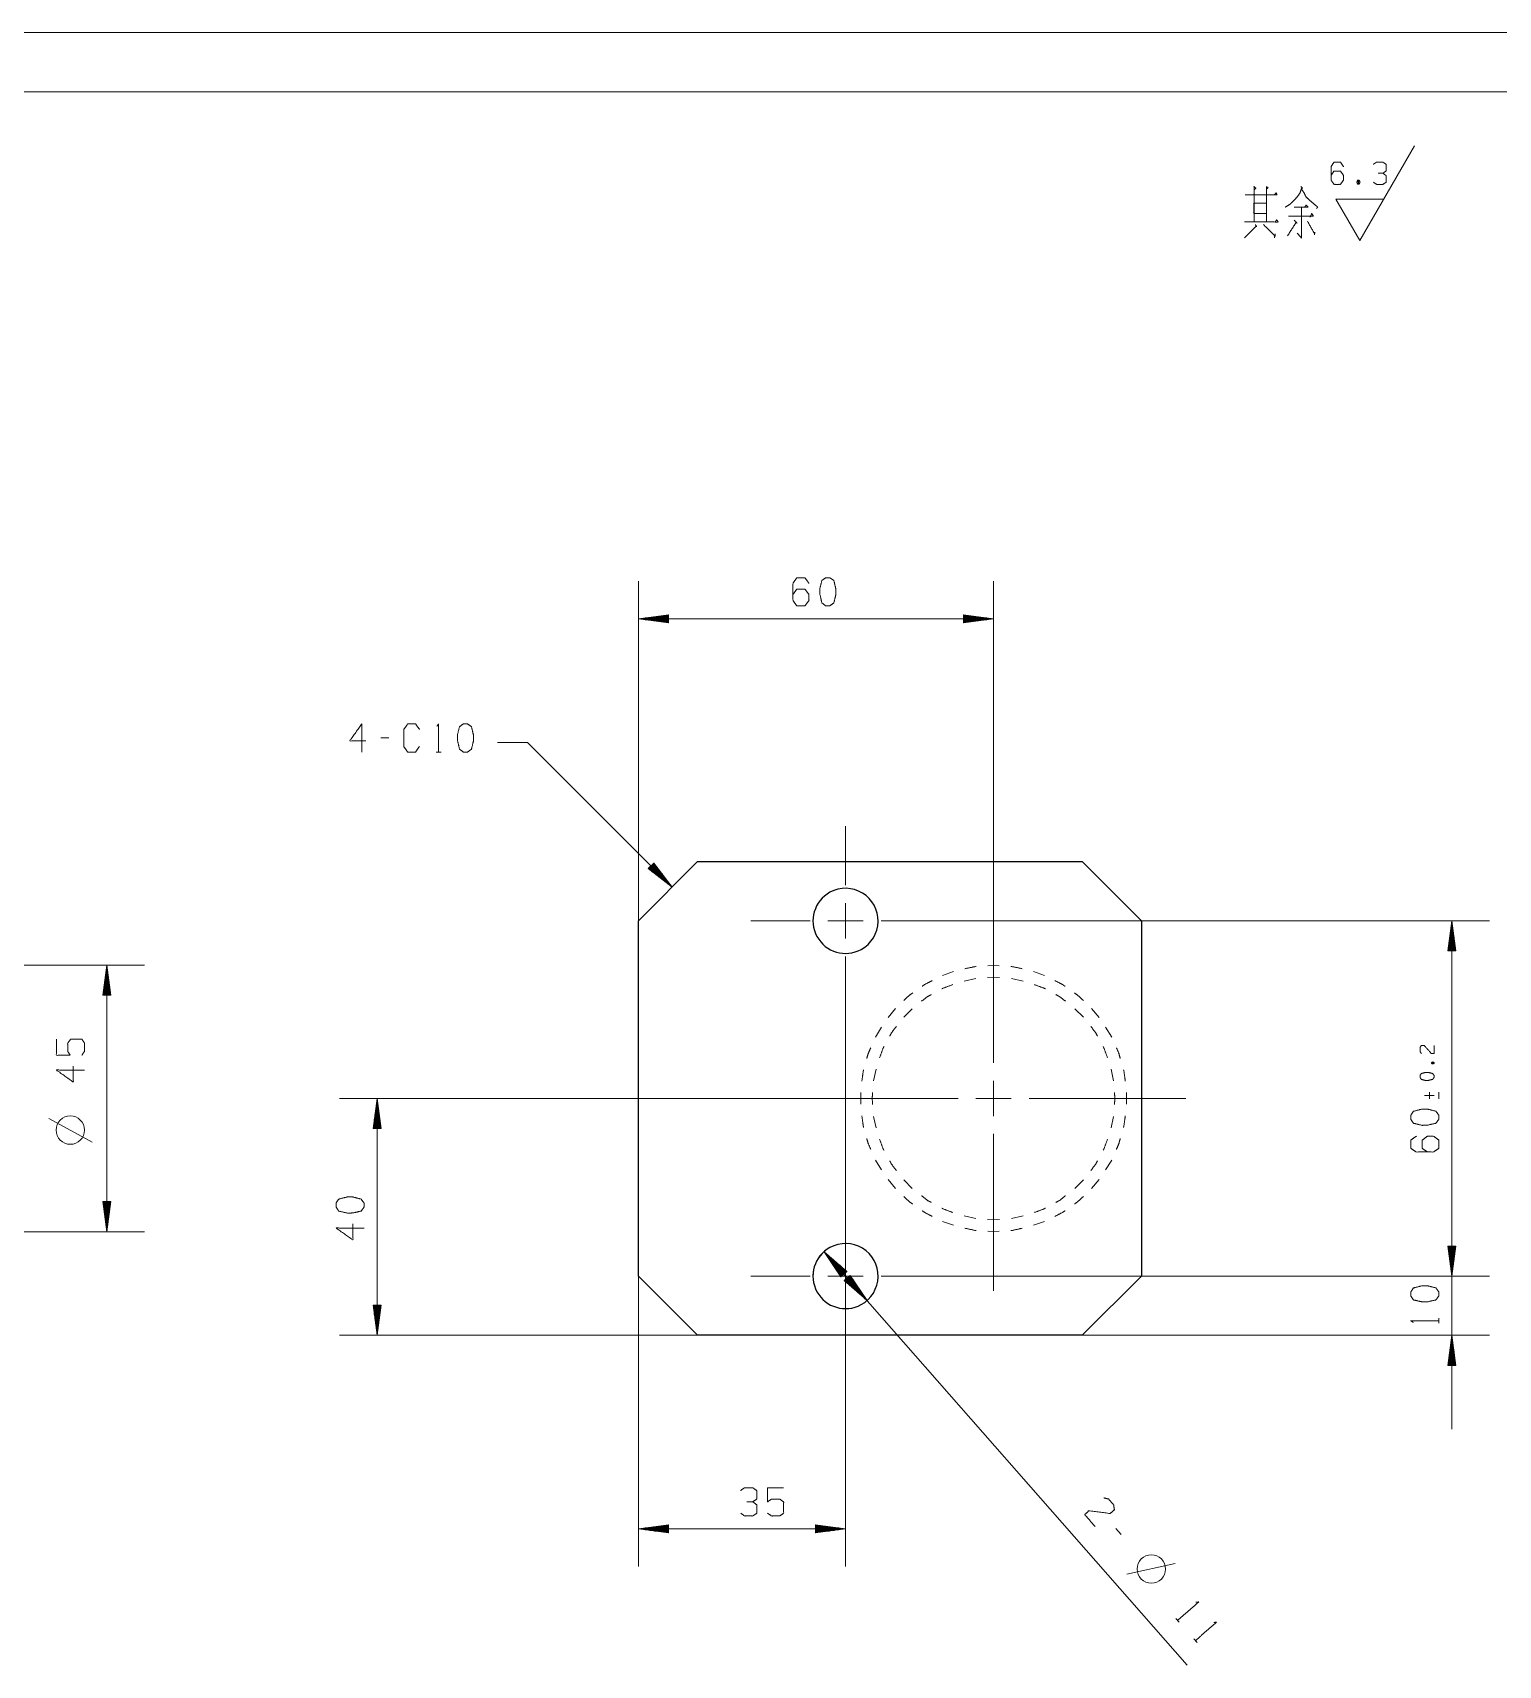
# Model space of a CAD drawing. Header units: millimetres. Extents: x 0 to 420, y 0 to 297.
# Drawn here: x 233.2 to 357, y 159.1 to 297 of the extents above; entities that cross this region are included whole.
import ezdxf

# ---------------------------------------------------------------- set-up
doc = ezdxf.new("R2010")
doc.units = ezdxf.units.MM
doc.layers.add('101', color=7, linetype='Continuous', true_color=0xffffff)

msp = doc.modelspace()

# ---------------------------------------------------------------- linework, layer by layer
at = {"layer": '101', "color": 133, "linetype": 'Continuous', "lineweight": 18}
for p, q in [((420, 297), (0, 297)), ((415, 292), (25, 292))]:
    msp.add_line(p, q, dxfattribs=at)
at = {"layer": '101', "color": 43, "linetype": 'Continuous', "lineweight": 18}
for p, q in [((345.26, 279.45), (349.88, 287.45)), ((345.08, 284.54), (345.21, 284.21)), ((345.26, 279.45), (343.25, 282.95)), ((343.25, 282.95), (347.28, 282.95))]:
    msp.add_line(p, q, dxfattribs=at)
at = {"layer": '101', "color": 22, "linetype": 'Continuous', "lineweight": 18}
for p, q in [((284.32, 221.99), (284.32, 250.67)), ((314.32, 223.24), (314.32, 250.67)), ((286.86, 247.83), (284.32, 247.5)), ((284.32, 247.5), (286.86, 247.16)), ((314.32, 247.5), (284.32, 247.5)), ((286.86, 247.52), (284.52, 247.52)), ((286.86, 247.47), (284.52, 247.47)), ((286.86, 247.57), (284.9, 247.57)), ((286.86, 247.42), (284.9, 247.42)), ((286.86, 247.62), (285.29, 247.62)), ((286.86, 247.37), (285.29, 247.37)), ((286.86, 247.67), (285.68, 247.67)), ((286.86, 247.32), (285.68, 247.32)), ((286.86, 247.73), (286.06, 247.73)), ((286.86, 247.27), (286.06, 247.27)), ((286.86, 247.78), (286.45, 247.78)), ((286.86, 247.22), (286.45, 247.22)), ((286.86, 247.83), (286.83, 247.83)), ((286.86, 247.83), (286.83, 247.83)), ((286.86, 247.17), (286.83, 247.17)), ((286.86, 247.17), (286.83, 247.17)), ((286.86, 247.16), (286.86, 247.83)), ((311.78, 247.83), (311.82, 247.83)), ((311.78, 247.83), (311.82, 247.83)), ((311.78, 247.83), (311.78, 247.16)), ((314.32, 247.5), (311.78, 247.83)), ((311.78, 247.78), (312.2, 247.78)), ((311.78, 247.73), (312.59, 247.73)), ((311.78, 247.67), (312.97, 247.67)), ((311.78, 247.62), (313.36, 247.62)), ((311.78, 247.57), (313.75, 247.57)), ((311.78, 247.52), (314.13, 247.52)), ((311.78, 247.16), (314.32, 247.5)), ((311.78, 247.47), (314.13, 247.47)), ((311.78, 247.42), (313.75, 247.42)), ((311.78, 247.37), (313.36, 247.37)), ((311.78, 247.32), (312.97, 247.32)), ((311.78, 247.27), (312.59, 247.27)), ((311.78, 247.22), (312.2, 247.22)), ((311.78, 247.17), (311.82, 247.17)), ((311.78, 247.17), (311.82, 247.17)), ((274.96, 237.06), (272.42, 237.06)), ((274.96, 237.06), (287.18, 224.84)), ((285.62, 226.87), (285.14, 226.4)), ((285.14, 226.4), (287.18, 224.84)), ((285.15, 226.4), (285.17, 226.38)), ((285.15, 226.4), (285.17, 226.38)), ((285.18, 226.44), (285.48, 226.14)), ((285.22, 226.47), (285.79, 225.9)), ((285.25, 226.51), (286.1, 225.67)), ((285.29, 226.54), (286.4, 225.43)), ((285.33, 226.58), (286.71, 225.19)), ((285.36, 226.62), (287.02, 224.96)), ((285.4, 226.65), (287.06, 224.99)), ((285.43, 226.69), (286.82, 225.3)), ((285.47, 226.72), (286.58, 225.61)), ((285.51, 226.76), (286.35, 225.92)), ((285.54, 226.8), (286.11, 226.23)), ((285.58, 226.83), (285.87, 226.54)), ((285.61, 226.87), (285.64, 226.85)), ((285.61, 226.87), (285.64, 226.85)), ((287.18, 224.84), (285.62, 226.87)), ((309.82, 221.99), (356.21, 221.99)), ((353.04, 221.99), (352.7, 219.45)), ((352.86, 219.45), (352.86, 220.64)), ((352.91, 219.45), (352.91, 221.02)), ((352.96, 219.45), (352.96, 221.41)), ((353.01, 219.45), (353.01, 221.79)), ((353.37, 219.45), (353.04, 221.99)), ((353.04, 191.99), (353.04, 221.99)), ((353.06, 219.45), (353.06, 221.79)), ((353.11, 219.45), (353.11, 221.41)), ((353.16, 219.45), (353.16, 221.02)), ((353.22, 219.45), (353.22, 220.64)), ((352.7, 219.45), (353.37, 219.45)), ((352.71, 219.45), (352.71, 219.48)), ((352.71, 219.45), (352.71, 219.48)), ((352.76, 219.45), (352.76, 219.87)), ((352.81, 219.45), (352.81, 220.25)), ((353.27, 219.45), (353.27, 220.25)), ((353.32, 219.45), (353.32, 219.87)), ((353.37, 219.45), (353.37, 219.48)), ((353.37, 219.45), (353.37, 219.48)), ((216.49, 218.24), (242.59, 218.24)), ((239.42, 218.24), (239.08, 215.7)), ((239.39, 215.7), (239.39, 218.04)), ((239.75, 215.7), (239.42, 218.24)), ((239.42, 218.24), (239.42, 195.74)), ((239.44, 215.7), (239.44, 218.04)), ((239.19, 215.7), (239.19, 216.5)), ((239.24, 215.7), (239.24, 216.89)), ((239.29, 215.7), (239.29, 217.27)), ((239.34, 215.7), (239.34, 217.66)), ((239.5, 215.7), (239.5, 217.66)), ((239.55, 215.7), (239.55, 217.27)), ((239.6, 215.7), (239.6, 216.89)), ((239.65, 215.7), (239.65, 216.5)), ((239.08, 215.7), (239.75, 215.7)), ((239.09, 215.7), (239.09, 215.73)), ((239.09, 215.7), (239.09, 215.73)), ((239.14, 215.7), (239.14, 216.12)), ((239.7, 215.7), (239.7, 216.12)), ((239.75, 215.7), (239.75, 215.73)), ((239.75, 215.7), (239.75, 215.73)), ((301.82, 213.99), (301.82, 167.46)), ((298.07, 206.99), (259.07, 206.99)), ((262.24, 206.99), (261.91, 204.45)), ((262.58, 204.45), (262.24, 206.99)), ((262.24, 206.99), (262.24, 186.99)), ((262.07, 204.45), (262.07, 205.64)), ((262.12, 204.45), (262.12, 206.02)), ((262.17, 204.45), (262.17, 206.41)), ((262.22, 204.45), (262.22, 206.79)), ((262.27, 204.45), (262.27, 206.79)), ((262.32, 204.45), (262.32, 206.41)), ((262.37, 204.45), (262.37, 206.02)), ((262.42, 204.45), (262.42, 205.64)), ((261.91, 204.45), (261.91, 204.48)), ((261.91, 204.45), (261.91, 204.48)), ((261.91, 204.45), (262.58, 204.45)), ((261.96, 204.45), (261.96, 204.87)), ((262.01, 204.45), (262.01, 205.25)), ((262.47, 204.45), (262.47, 205.25)), ((262.52, 204.45), (262.52, 204.87)), ((262.57, 204.45), (262.57, 204.48)), ((262.57, 204.45), (262.57, 204.48)), ((353.04, 179.05), (353.04, 199.92)), ((239.08, 198.28), (239.42, 195.74)), ((239.75, 198.28), (239.08, 198.28)), ((239.09, 198.28), (239.09, 198.25)), ((239.09, 198.28), (239.09, 198.25)), ((239.14, 198.28), (239.14, 197.86)), ((239.19, 198.28), (239.19, 197.47)), ((239.24, 198.28), (239.24, 197.09)), ((239.29, 198.28), (239.29, 196.7)), ((239.34, 198.28), (239.34, 196.32)), ((239.39, 198.28), (239.39, 195.93)), ((239.42, 195.74), (239.75, 198.28)), ((239.44, 198.28), (239.44, 195.93)), ((239.5, 198.28), (239.5, 196.32)), ((239.55, 198.28), (239.55, 196.7)), ((239.6, 198.28), (239.6, 197.09)), ((239.65, 198.28), (239.65, 197.47)), ((239.7, 198.28), (239.7, 197.86)), ((239.75, 198.28), (239.75, 198.25)), ((239.75, 198.28), (239.75, 198.25)), ((216.49, 195.74), (242.59, 195.74)), ((352.7, 194.53), (353.04, 191.99)), ((353.37, 194.53), (352.7, 194.53)), ((352.7, 194.53), (353.04, 191.99)), ((353.37, 194.53), (352.7, 194.53)), ((352.71, 194.53), (352.71, 194.5)), ((352.71, 194.53), (352.71, 194.5)), ((352.71, 194.53), (352.71, 194.5)), ((352.71, 194.53), (352.71, 194.5)), ((352.76, 194.53), (352.76, 194.11)), ((352.76, 194.53), (352.76, 194.11)), ((352.81, 194.53), (352.81, 193.72)), ((352.81, 194.53), (352.81, 193.72)), ((352.86, 194.53), (352.86, 193.34)), ((352.86, 194.53), (352.86, 193.34)), ((352.91, 194.53), (352.91, 192.95)), ((352.91, 194.53), (352.91, 192.95)), ((352.96, 194.53), (352.96, 192.57)), ((352.96, 194.53), (352.96, 192.57)), ((353.01, 194.53), (353.01, 192.18)), ((353.01, 194.53), (353.01, 192.18)), ((353.04, 191.99), (353.37, 194.53)), ((353.04, 191.99), (353.37, 194.53)), ((353.06, 194.53), (353.06, 192.18)), ((353.06, 194.53), (353.06, 192.18)), ((353.11, 194.53), (353.11, 192.57)), ((353.11, 194.53), (353.11, 192.57)), ((353.16, 194.53), (353.16, 192.95)), ((353.16, 194.53), (353.16, 192.95)), ((353.22, 194.53), (353.22, 193.34)), ((353.22, 194.53), (353.22, 193.34)), ((353.27, 194.53), (353.27, 193.72)), ((353.27, 194.53), (353.27, 193.72)), ((353.32, 194.53), (353.32, 194.11)), ((353.32, 194.53), (353.32, 194.11)), ((353.37, 194.53), (353.37, 194.5)), ((353.37, 194.53), (353.37, 194.5)), ((353.37, 194.53), (353.37, 194.5)), ((353.37, 194.53), (353.37, 194.5)), ((301.94, 192.37), (300.01, 194.05)), ((300.01, 194.05), (301.43, 191.92)), ((300.01, 194.05), (330.69, 159.12)), ((301.67, 192.13), (300.12, 193.89)), ((301.71, 192.16), (300.16, 193.93)), ((301.63, 192.09), (300.33, 193.57)), ((301.74, 192.2), (300.45, 193.67)), ((301.59, 192.06), (300.55, 193.25)), ((301.78, 192.23), (300.74, 193.41)), ((301.82, 192.26), (301.03, 193.16)), ((284.32, 191.99), (284.32, 167.46)), ((301.55, 192.03), (300.77, 192.92)), ((301.51, 191.99), (300.98, 192.6)), ((301.48, 191.96), (301.2, 192.27)), ((301.86, 192.3), (301.33, 192.9)), ((301.44, 191.93), (301.42, 191.95)), ((301.44, 191.93), (301.42, 191.95)), ((301.43, 191.92), (301.94, 192.37)), ((301.9, 192.33), (301.62, 192.64)), ((302.21, 192.05), (301.71, 191.61)), ((301.79, 191.68), (302.32, 191.07)), ((301.83, 191.71), (302.61, 190.82)), ((301.87, 191.75), (302.91, 190.56)), ((301.93, 192.36), (301.91, 192.39)), ((301.93, 192.36), (301.91, 192.39)), ((301.91, 191.78), (303.2, 190.31)), ((301.94, 191.81), (303.49, 190.05)), ((301.98, 191.85), (303.53, 190.08)), ((302.02, 191.88), (303.31, 190.41)), ((302.06, 191.91), (303.1, 190.73)), ((302.1, 191.95), (302.88, 191.05)), ((302.13, 191.98), (302.67, 191.38)), ((302.17, 192.01), (302.45, 191.7)), ((302.21, 192.05), (302.23, 192.02)), ((302.21, 192.05), (302.23, 192.02)), ((303.64, 189.92), (302.21, 192.05)), ((309.82, 191.99), (356.21, 191.99)), ((309.82, 191.99), (356.21, 191.99)), ((301.71, 191.61), (301.74, 191.59)), ((301.71, 191.61), (301.74, 191.59)), ((301.71, 191.61), (303.64, 189.92)), ((301.75, 191.65), (302.03, 191.33)), ((261.91, 189.53), (261.91, 189.5)), ((261.91, 189.53), (261.91, 189.5)), ((261.91, 189.53), (262.24, 186.99)), ((262.58, 189.53), (261.91, 189.53)), ((261.96, 189.53), (261.96, 189.11)), ((262.01, 189.53), (262.01, 188.72)), ((262.07, 189.53), (262.07, 188.34)), ((262.12, 189.53), (262.12, 187.95)), ((262.17, 189.53), (262.17, 187.57)), ((262.22, 189.53), (262.22, 187.18)), ((262.24, 186.99), (262.58, 189.53)), ((262.27, 189.53), (262.27, 187.18)), ((262.32, 189.53), (262.32, 187.57)), ((262.37, 189.53), (262.37, 187.95)), ((262.42, 189.53), (262.42, 188.34)), ((262.47, 189.53), (262.47, 188.72)), ((262.52, 189.53), (262.52, 189.11)), ((262.57, 189.53), (262.57, 189.5)), ((262.57, 189.53), (262.57, 189.5)), ((289.32, 186.99), (259.07, 186.99)), ((321.82, 186.99), (356.21, 186.99)), ((353.04, 186.99), (352.7, 184.45)), ((352.96, 184.45), (352.96, 186.41)), ((353.01, 184.45), (353.01, 186.79)), ((353.37, 184.45), (353.04, 186.99)), ((353.06, 184.45), (353.06, 186.79)), ((353.11, 184.45), (353.11, 186.41)), ((352.76, 184.45), (352.76, 184.87)), ((352.81, 184.45), (352.81, 185.25)), ((352.86, 184.45), (352.86, 185.64)), ((352.91, 184.45), (352.91, 186.02)), ((353.16, 184.45), (353.16, 186.02)), ((353.22, 184.45), (353.22, 185.64)), ((353.27, 184.45), (353.27, 185.25)), ((353.32, 184.45), (353.32, 184.87)), ((352.7, 184.45), (353.37, 184.45)), ((352.71, 184.45), (352.71, 184.48)), ((352.71, 184.45), (352.71, 184.48)), ((353.37, 184.45), (353.37, 184.48)), ((353.37, 184.45), (353.37, 184.48)), ((286.86, 170.97), (284.32, 170.64)), ((284.32, 170.64), (286.86, 170.3)), ((301.82, 170.64), (284.32, 170.64)), ((286.86, 170.66), (284.52, 170.66)), ((286.86, 170.61), (284.52, 170.61)), ((286.86, 170.72), (284.9, 170.72)), ((286.86, 170.56), (284.9, 170.56)), ((286.86, 170.77), (285.29, 170.77)), ((286.86, 170.51), (285.29, 170.51)), ((286.86, 170.82), (285.68, 170.82)), ((286.86, 170.46), (285.68, 170.46)), ((286.86, 170.87), (286.06, 170.87)), ((286.86, 170.41), (286.06, 170.41)), ((286.86, 170.92), (286.45, 170.92)), ((286.86, 170.36), (286.45, 170.36)), ((286.86, 170.97), (286.83, 170.97)), ((286.86, 170.97), (286.83, 170.97)), ((286.86, 170.31), (286.83, 170.31)), ((286.86, 170.31), (286.83, 170.31)), ((286.86, 170.3), (286.86, 170.97)), ((299.28, 170.97), (299.32, 170.97)), ((299.28, 170.97), (299.32, 170.97)), ((299.28, 170.97), (299.28, 170.3)), ((301.82, 170.64), (299.28, 170.97)), ((299.28, 170.92), (299.7, 170.92)), ((299.28, 170.87), (300.09, 170.87)), ((299.28, 170.82), (300.47, 170.82)), ((299.28, 170.77), (300.86, 170.77)), ((299.28, 170.72), (301.25, 170.72)), ((299.28, 170.66), (301.63, 170.66)), ((299.28, 170.3), (301.82, 170.64)), ((299.28, 170.61), (301.63, 170.61)), ((299.28, 170.56), (301.25, 170.56)), ((299.28, 170.51), (300.86, 170.51)), ((299.28, 170.46), (300.47, 170.46)), ((299.28, 170.41), (300.09, 170.41)), ((299.28, 170.36), (299.7, 170.36)), ((299.28, 170.31), (299.32, 170.31)), ((299.28, 170.31), (299.32, 170.31))]:
    msp.add_line(p, q, dxfattribs=at)
at = {"layer": '101', "color": 72, "linetype": 'Continuous', "lineweight": 18}
for p, q in [((263.23, 237.44), (262.55, 237.44)), ((267.23, 236.24), (267.66, 236.24)), ((351.31, 209.95), (351.53, 210.03)), ((350.74, 207.24), (351.54, 207.24)), ((351.14, 207.52), (351.14, 206.96)), ((351.93, 206.96), (351.93, 207.52)), ((238.17, 203.29), (234.52, 205.29)), ((351.94, 188.01), (351.94, 188.43)), ((325.09, 170.17), (324.65, 170.67)), ((325.59, 166.82), (329.65, 167.72)), ((329.73, 163.07), (330.01, 162.75)), ((331.23, 161.35), (331.51, 161.04))]:
    msp.add_line(p, q, dxfattribs=at)
at = {"layer": '101', "color": 151, "linetype": 'Continuous', "lineweight": 18}
for p, q in [((301.82, 224.99), (301.82, 229.99)), ((301.82, 220.49), (301.82, 223.49)), ((314.32, 209.99), (314.32, 223.24)), ((298.82, 221.99), (293.82, 221.99)), ((300.32, 221.99), (303.32, 221.99)), ((304.82, 221.99), (309.82, 221.99)), ((301.82, 218.99), (301.82, 213.99)), ((314.32, 205.49), (314.32, 208.49)), ((311.32, 206.99), (298.07, 206.99)), ((312.82, 206.99), (315.82, 206.99)), ((317.32, 206.99), (330.57, 206.99)), ((314.32, 203.99), (314.32, 190.74)), ((301.82, 194.99), (301.82, 199.99)), ((301.82, 190.49), (301.82, 193.49)), ((298.82, 191.99), (293.82, 191.99)), ((300.32, 191.99), (303.32, 191.99)), ((304.82, 191.99), (309.82, 191.99)), ((301.82, 188.99), (301.82, 183.99))]:
    msp.add_line(p, q, dxfattribs=at)
at = {"layer": '101', "color": 92, "linetype": 'Continuous', "lineweight": 25}
for p, q in [((289.32, 226.99), (284.32, 221.99)), ((289.32, 226.99), (321.82, 226.99)), ((326.82, 221.99), (321.82, 226.99)), ((284.32, 191.99), (284.32, 221.99)), ((326.82, 221.99), (326.82, 191.99)), ((284.32, 191.99), (289.32, 186.99)), ((321.82, 186.99), (326.82, 191.99)), ((321.82, 186.99), (289.32, 186.99))]:
    msp.add_line(p, q, dxfattribs=at)
at = {"layer": '101', "color": 53, "linetype": 'Continuous', "lineweight": 18}
for p, q in [((313.84, 218.2), (314.32, 218.24)), ((314.32, 218.24), (314.81, 218.2)), ((310.02, 217.37), (310.95, 217.7)), ((311.84, 216.91), (312.82, 217.12)), ((313.82, 217.2), (314.32, 217.24)), ((314.32, 217.24), (314.83, 217.2)), ((315.83, 217.12), (316.81, 216.91)), ((317.7, 217.7), (318.63, 217.37)), ((305.42, 213.82), (306.04, 214.58)), ((306.74, 213.86), (307.45, 214.57)), ((321.2, 214.57), (321.91, 213.86)), ((322.61, 214.58), (323.23, 213.82)), ((304.35, 212.18), (304.86, 213.02)), ((323.79, 213.02), (324.3, 212.18)), ((304.19, 208.49), (304.4, 209.47)), ((324.25, 209.47), (324.46, 208.49)), ((303.1, 206.5), (303.1, 207.48)), ((325.55, 207.48), (325.55, 206.5)), ((304.4, 204.5), (304.19, 205.48)), ((324.46, 205.48), (324.25, 204.5)), ((304.86, 200.96), (304.35, 201.79)), ((324.3, 201.79), (323.79, 200.96)), ((306.04, 199.39), (305.42, 200.15)), ((307.45, 199.4), (306.74, 200.11)), ((321.91, 200.11), (321.2, 199.4)), ((323.23, 200.15), (322.61, 199.39)), ((310.95, 196.28), (310.02, 196.6)), ((312.82, 196.85), (311.84, 197.07)), ((314.32, 196.74), (313.82, 196.77)), ((314.83, 196.77), (314.32, 196.74)), ((316.81, 197.07), (315.83, 196.85)), ((318.63, 196.6), (317.7, 196.28)), ((314.32, 195.74), (313.84, 195.77)), ((314.81, 195.77), (314.32, 195.74))]:
    msp.add_line(p, q, dxfattribs=at)
at = {"layer": '101', "color": 72, "linetype": 'Continuous', "lineweight": 18}
for centre in [(236.33, 204.32), (327.65, 167.25)]:
    msp.add_circle(centre, 1.2, dxfattribs=at)
at = {"layer": '101', "color": 92, "linetype": 'Continuous', "lineweight": 25}
for centre, start, end in [((301.82, 221.99), 118.6479, 298.6479), ((301.82, 221.99), 298.6479, 118.6479), ((301.82, 191.99), 298.6479, 118.6479), ((301.82, 191.99), 118.6479, 298.6479)]:
    msp.add_arc(centre, 2.75, start, end, dxfattribs=at)
at = {"layer": '101', "color": 22, "linetype": 'Continuous', "lineweight": 18}
for start, end in [(118.6479, 180.3902), (262.1846, 298.6479)]:
    msp.add_arc((301.82, 191.99), 2.75, start, end, dxfattribs=at)
at = {"layer": '101', "color": 43, "linetype": 'Continuous', "lineweight": 18}
for points, knots in [([(342.83, 284.93), (343.08, 285.31), (343.63, 285.31), (343.89, 284.93), (343.89, 284.56), (343.63, 284.19), (343.08, 284.19), (342.83, 284.56), (342.83, 285.68), (343.08, 286.06), (343.63, 286.06), (343.89, 285.68)], [0, 0, 0.076963, 0.169763, 0.248074, 0.312018, 0.39033, 0.48313, 0.560092, 0.751926, 0.828889, 0.921689, 1, 1]), ([(347.21, 285.13), (347.48, 285.31), (347.48, 285.88), (347.21, 286.06), (346.67, 286.06), (346.4, 285.88)], [0, 0, 0.153872, 0.429849, 0.583721, 0.846128, 1, 1]), ([(345.08, 284.21), (345.21, 284.21), (345.28, 284.38), (345.21, 284.54), (345.08, 284.54), (345.01, 284.38), (345.08, 284.21), (345.21, 284.54)], [0, 0, 0.093983, 0.236792, 0.365957, 0.45994, 0.589105, 0.731914, 1, 1]), ([(346.42, 284.36), (346.67, 284.19), (347.21, 284.19), (347.48, 284.36), (347.48, 284.93), (347.21, 285.13), (346.81, 285.13)], [0, 0, 0.12412, 0.343693, 0.472448, 0.703377, 0.836727, 1, 1])]:
    msp.add_open_spline(points, degree=1, knots=knots, dxfattribs=at)
at = {"layer": '101', "color": 72, "linetype": 'Continuous', "lineweight": 18}
for points, knots in [([(336.3, 284.01), (336.49, 283.86), (336.33, 283.71), (336.33, 284.01), (336.33, 281.01), (336.33, 283.3), (335.56, 283.3), (338.29, 283.3), (337.37, 283.3), (337.37, 283.98), (337.37, 281.01), (337.37, 282.59), (336.3, 282.59), (336.3, 281.73), (337.37, 281.73), (337.37, 281.01), (335.51, 281.01), (338.37, 281.01), (338.24, 281.2), (338.11, 281.01)], [0, 0, 0.009717, 0.01862, 0.030836, 0.152989, 0.24613, 0.277436, 0.388627, 0.426411, 0.453896, 0.574522, 0.638652, 0.681834, 0.716953, 0.760134, 0.789145, 0.864711, 0.9813, 0.99065, 1, 1]), ([(337.39, 283.79), (337.52, 283.9), (337.37, 284.01)], [0, 0, 0.471535, 1, 1]), ([(338.05, 283.3), (338.19, 283.49), (338.27, 283.3)], [0, 0, 0.529971, 1, 1]), ([(340.28, 284.01), (340.44, 283.86), (340.36, 283.9), (340.2, 283.45), (339.93, 283.08), (339.61, 282.74), (339.32, 282.48), (338.95, 282.25)], [0, 0, 0.086309, 0.12102, 0.309421, 0.490705, 0.673783, 0.828666, 1, 1]), ([(340.33, 283.79), (340.54, 283.49), (340.73, 283.11), (341.1, 282.78), (341.55, 282.4), (341.68, 282.29), (341.71, 282.29), (341.6, 282.14)], [0, 0, 0.16272, 0.348027, 0.570218, 0.82989, 0.906889, 0.918635, 1, 1]), ([(339.24, 281.5), (341.34, 281.5), (341.2, 281.73), (341.07, 281.43)], [0, 0, 0.780475, 0.877786, 1, 1]), ([(339.72, 282.25), (340.91, 282.25), (340.73, 282.44), (340.59, 282.25)], [0, 0, 0.707431, 0.863851, 1, 1]), ([(340.33, 282.25), (340.33, 279.66), (339.96, 280.08)], [0, 0, 0.823415, 1, 1]), ([(336.44, 280.79), (336.54, 280.6), (336.52, 280.68), (335.51, 279.66)], [0, 0, 0.125001, 0.171159, 1, 1]), ([(337.13, 280.79), (338.11, 279.81), (338.11, 280), (338.05, 279.66)], [0, 0, 0.723289, 0.821343, 1, 1]), ([(339.72, 281.16), (339.96, 280.9), (339.9, 281.01), (339.16, 279.85)], [0, 0, 0.190889, 0.257814, 1, 1]), ([(340.83, 281.09), (341.44, 280), (341.47, 280.15), (341.42, 279.93)], [0, 0, 0.764772, 0.858208, 1, 1]), ([(297.38, 249.54), (297.7, 250.01), (298.39, 250.01), (298.73, 249.54), (298.73, 249.06), (298.39, 248.59), (297.7, 248.59), (297.38, 249.06), (297.38, 250.49), (297.7, 250.96), (298.39, 250.96), (298.73, 250.49)], [0, 0, 0.076965, 0.169761, 0.248075, 0.312018, 0.390332, 0.483128, 0.560093, 0.751925, 0.82889, 0.921686, 1, 1]), ([(300.49, 248.59), (300.83, 248.84), (301, 249.54), (301, 250.01), (300.83, 250.74), (300.49, 250.96), (300.15, 250.96), (299.82, 250.74), (299.64, 250.01), (299.66, 249.54), (299.82, 248.84), (300.15, 248.59), (300.49, 248.59)], [0, 0, 0.067528, 0.183972, 0.260585, 0.380944, 0.446144, 0.500307, 0.565506, 0.685864, 0.762531, 0.878309, 0.945837, 1, 1]), ([(261.29, 237.19), (259.94, 237.19), (260.95, 238.62), (260.95, 236.24)], [0, 0, 0.245868, 0.565295, 1, 1]), ([(265.82, 236.72), (265.49, 236.24), (264.83, 236.24), (264.5, 236.72), (264.5, 238.14), (264.83, 238.62), (265.5, 238.62), (265.84, 238.14)], [0, 0, 0.11457, 0.243367, 0.357938, 0.638582, 0.753152, 0.88543, 1, 1]), ([(267.3, 238.42), (267.44, 238.62), (267.44, 236.24)], [0, 0, 0.093493, 1, 1]), ([(269.88, 236.24), (270.22, 236.49), (270.39, 237.19), (270.39, 237.67), (270.22, 238.39), (269.88, 238.62), (269.54, 238.62), (269.21, 238.39), (269.03, 237.67), (269.05, 237.19), (269.21, 236.49), (269.54, 236.24), (269.88, 236.24)], [0, 0, 0.067525, 0.183969, 0.260583, 0.380943, 0.446139, 0.500306, 0.565503, 0.685862, 0.762529, 0.878308, 0.945834, 1, 1]), ([(237.31, 210.64), (237.53, 210.97), (237.53, 211.66), (237.31, 212), (236.36, 212), (236.11, 211.66), (236.11, 210.97), (236.33, 210.64), (235.16, 210.64), (235.16, 212)], [0, 0, 0.062229, 0.168343, 0.230572, 0.376815, 0.441266, 0.54738, 0.609609, 0.790489, 1, 1]), ([(350.46, 210.79), (350.35, 210.95), (350.35, 211.3), (350.46, 211.47), (350.7, 211.47), (351.3, 210.79), (351.54, 210.79), (351.54, 211.47)], [0, 0, 0.069693, 0.192979, 0.265273, 0.350229, 0.674749, 0.759749, 1, 1]), ([(236.58, 209.72), (236.58, 208.38), (235.16, 209.39), (237.53, 209.39)], [0, 0, 0.245868, 0.565295, 1, 1]), ([(351.53, 209.95), (351.53, 210.03), (351.41, 210.07), (351.31, 210.03), (351.31, 209.95), (351.41, 209.9), (351.53, 209.95), (351.31, 210.03)], [0, 0, 0.093981, 0.236783, 0.365967, 0.459948, 0.589122, 0.731915, 1, 1]), ([(351.54, 208.93), (351.41, 209.1), (351.06, 209.19), (350.83, 209.19), (350.46, 209.1), (350.35, 208.93), (350.35, 208.77), (350.46, 208.6), (350.83, 208.51), (351.06, 208.52), (351.41, 208.6), (351.54, 208.77), (351.54, 208.93)], [0, 0, 0.067525, 0.183968, 0.260582, 0.380947, 0.446147, 0.50031, 0.565505, 0.685872, 0.762538, 0.878318, 0.945837, 1, 1]), ([(351.94, 205.57), (351.69, 205.91), (350.99, 206.09), (350.52, 206.09), (349.79, 205.91), (349.57, 205.57), (349.57, 205.24), (349.79, 204.9), (350.52, 204.72), (350.99, 204.74), (351.69, 204.9), (351.94, 205.24), (351.94, 205.57)], [0, 0, 0.067523, 0.183968, 0.260581, 0.380941, 0.446139, 0.500306, 0.565504, 0.685864, 0.762531, 0.87831, 0.945834, 1, 1]), ([(350.99, 202.47), (350.52, 202.78), (350.52, 203.47), (350.99, 203.81), (351.47, 203.81), (351.94, 203.47), (351.94, 202.78), (351.47, 202.47), (350.04, 202.47), (349.57, 202.78), (349.57, 203.47), (350.04, 203.81)], [0, 0, 0.076963, 0.169763, 0.248076, 0.312016, 0.390328, 0.483128, 0.560092, 0.751924, 0.828888, 0.921688, 1, 1]), ([(261.15, 198.15), (260.9, 198.49), (260.2, 198.67), (259.73, 198.67), (259, 198.49), (258.78, 198.15), (258.78, 197.82), (259, 197.48), (259.73, 197.31), (260.2, 197.32), (260.9, 197.48), (261.15, 197.82), (261.15, 198.15)], [0, 0, 0.067524, 0.183971, 0.260582, 0.380942, 0.446139, 0.500306, 0.565503, 0.685863, 0.762527, 0.87831, 0.945833, 1, 1]), ([(260.2, 196.39), (260.2, 195.05), (258.78, 196.05), (261.15, 196.05)], [0, 0, 0.24587, 0.565295, 1, 1]), ([(351.94, 190.65), (351.69, 190.99), (350.99, 191.17), (350.52, 191.17), (349.79, 190.99), (349.57, 190.65), (349.57, 190.32), (349.79, 189.98), (350.52, 189.81), (350.99, 189.82), (351.69, 189.98), (351.94, 190.32), (351.94, 190.65)], [0, 0, 0.067526, 0.183969, 0.260583, 0.380941, 0.446142, 0.500305, 0.565506, 0.685865, 0.762532, 0.878311, 0.945837, 1, 1]), ([(349.77, 188.08), (349.57, 188.22), (351.94, 188.22)], [0, 0, 0.093489, 1, 1]), ([(293.98, 172.93), (294.32, 173.16), (294.32, 173.88), (293.98, 174.11), (293.29, 174.11), (292.95, 173.88)], [0, 0, 0.153872, 0.429851, 0.583723, 0.846122, 1, 1]), ([(295.23, 171.96), (295.57, 171.73), (296.26, 171.73), (296.59, 171.96), (296.59, 172.91), (296.26, 173.16), (295.57, 173.16), (295.23, 172.93), (295.23, 174.11), (296.59, 174.11)], [0, 0, 0.062229, 0.168343, 0.230572, 0.376815, 0.441266, 0.54738, 0.609609, 0.790488, 1, 1]), ([(292.97, 171.96), (293.29, 171.73), (293.98, 171.73), (294.32, 171.96), (294.32, 172.68), (293.98, 172.93), (293.47, 172.93)], [0, 0, 0.124124, 0.343692, 0.472448, 0.70338, 0.836733, 1, 1]), ([(323.64, 173.26), (324.02, 173.17), (324.47, 172.65), (324.53, 172.25), (324.17, 171.94), (322.37, 172.17), (322.03, 171.84), (322.91, 170.83)], [0, 0, 0.069693, 0.192977, 0.265273, 0.350227, 0.67474, 0.759753, 1, 1]), ([(331.41, 164.45), (331.66, 164.47), (329.87, 162.91)], [0, 0, 0.093489, 1, 1]), ([(332.92, 162.74), (333.16, 162.76), (331.37, 161.2)], [0, 0, 0.093489, 1, 1])]:
    msp.add_open_spline(points, degree=1, knots=knots, dxfattribs=at)
at = {"layer": '101', "color": 53, "linetype": 'Continuous', "lineweight": 18}
for points, knots in [([(311.89, 217.95), (312.79, 218.13), (312.86, 218.14)], [0, 0, 0.934779, 1, 1]), ([(315.79, 218.14), (315.86, 218.13), (316.75, 217.95)], [0, 0, 0.065221, 1, 1]), ([(308.29, 216.46), (308.48, 216.6), (309.14, 216.94)], [0, 0, 0.239131, 1, 1]), ([(309.95, 216.25), (310.07, 216.31), (310.88, 216.61)], [0, 0, 0.136374, 1, 1]), ([(317.77, 216.61), (318.58, 216.31), (318.7, 216.25)], [0, 0, 0.863644, 1, 1]), ([(319.51, 216.94), (320.17, 216.6), (320.36, 216.46)], [0, 0, 0.760882, 1, 1]), ([(306.74, 215.26), (307.22, 215.71), (307.49, 215.9)], [0, 0, 0.673908, 1, 1]), ([(308.23, 215.2), (308.78, 215.61), (309.06, 215.76)], [0, 0, 0.681803, 1, 1]), ([(319.59, 215.76), (319.87, 215.61), (320.41, 215.2)], [0, 0, 0.318197, 1, 1]), ([(321.16, 215.9), (321.42, 215.71), (321.91, 215.26)], [0, 0, 0.326092, 1, 1]), ([(305.55, 212.25), (305.7, 212.53), (306.11, 213.08)], [0, 0, 0.318169, 1, 1]), ([(322.54, 213.08), (322.95, 212.53), (323.1, 212.25)], [0, 0, 0.681831, 1, 1]), ([(303.61, 210.36), (303.72, 210.75), (303.95, 211.28)], [0, 0, 0.413057, 1, 1]), ([(304.7, 210.43), (305, 211.25), (305.07, 211.37)], [0, 0, 0.863626, 1, 1]), ([(323.58, 211.37), (323.65, 211.25), (323.95, 210.43)], [0, 0, 0.136374, 1, 1]), ([(324.7, 211.28), (324.92, 210.75), (325.03, 210.36)], [0, 0, 0.586946, 1, 1]), ([(303.2, 208.45), (303.31, 209.28), (303.35, 209.42)], [0, 0, 0.847828, 1, 1]), ([(325.3, 209.42), (325.34, 209.28), (325.45, 208.45)], [0, 0, 0.152177, 1, 1]), ([(304.11, 206.49), (304.07, 206.99), (304.11, 207.49)], [0, 0, 0.50001, 1, 1]), ([(324.54, 207.49), (324.57, 206.99), (324.54, 206.49)], [0, 0, 0.49999, 1, 1]), ([(303.35, 204.55), (303.31, 204.7), (303.2, 205.52)], [0, 0, 0.152169, 1, 1]), ([(325.45, 205.52), (325.34, 204.7), (325.3, 204.55)], [0, 0, 0.847826, 1, 1]), ([(303.95, 202.69), (303.72, 203.22), (303.61, 203.61)], [0, 0, 0.586963, 1, 1]), ([(305.07, 202.61), (305, 202.73), (304.7, 203.54)], [0, 0, 0.136356, 1, 1]), ([(323.95, 203.54), (323.65, 202.73), (323.58, 202.61)], [0, 0, 0.863644, 1, 1]), ([(325.03, 203.61), (324.92, 203.22), (324.7, 202.69)], [0, 0, 0.413034, 1, 1]), ([(306.11, 200.9), (305.7, 201.45), (305.55, 201.73)], [0, 0, 0.681813, 1, 1]), ([(323.1, 201.73), (322.95, 201.45), (322.54, 200.9)], [0, 0, 0.318187, 1, 1]), ([(307.49, 198.08), (307.22, 198.26), (306.74, 198.71)], [0, 0, 0.326083, 1, 1]), ([(309.06, 198.21), (308.78, 198.36), (308.23, 198.78)], [0, 0, 0.318187, 1, 1]), ([(320.41, 198.78), (319.87, 198.36), (319.59, 198.21)], [0, 0, 0.681813, 1, 1]), ([(321.91, 198.71), (321.42, 198.26), (321.16, 198.08)], [0, 0, 0.673917, 1, 1]), ([(309.14, 197.03), (308.48, 197.38), (308.29, 197.51)], [0, 0, 0.760858, 1, 1]), ([(310.88, 197.36), (310.07, 197.66), (309.95, 197.73)], [0, 0, 0.863626, 1, 1]), ([(318.7, 197.73), (318.58, 197.66), (317.77, 197.36)], [0, 0, 0.136356, 1, 1]), ([(320.36, 197.51), (320.17, 197.38), (319.51, 197.03)], [0, 0, 0.239129, 1, 1]), ([(312.86, 195.84), (312.79, 195.84), (311.89, 196.03)], [0, 0, 0.06522, 1, 1]), ([(316.75, 196.03), (315.86, 195.84), (315.79, 195.84)], [0, 0, 0.93478, 1, 1])]:
    msp.add_open_spline(points, degree=1, knots=knots, dxfattribs=at)

doc.saveas('drawing.dxf')
